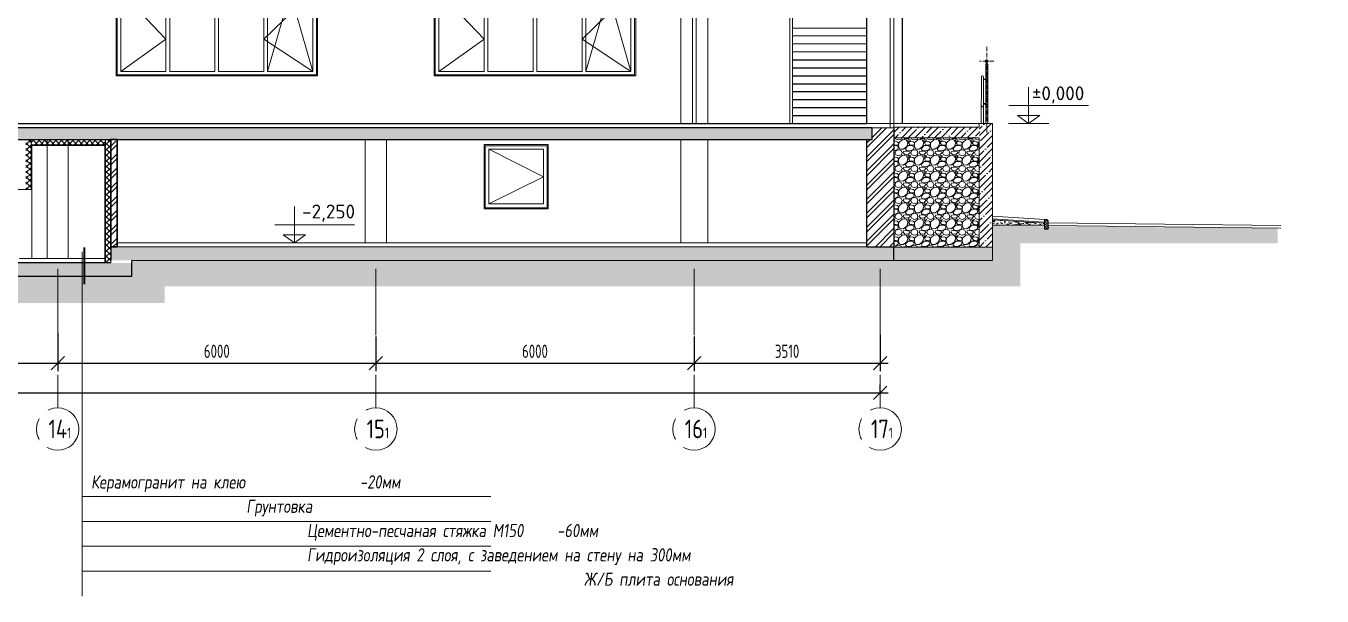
# Model space of a CAD drawing. Header units: millimetres. Extents: x -136099598 to 11807193, y 0 to 779331.
# Drawn here: x 596745 to 621189, y 279640 to 290394 of the extents above; entities that cross this region are included whole.
import ezdxf
from ezdxf import colors
from ezdxf.entities.mleader import LeaderData, LeaderLine
from ezdxf.math import Vec2, Vec3

# ---------------------------------------------------------------- set-up
doc = ezdxf.new("R2010")
doc.units = ezdxf.units.MM
doc.header["$MEASUREMENT"] = 0
for name, pattern in [('CENTER', [2, 1.25, -0.25, 0.25, -0.25]), ('CONTI', [0]), ('GOST2.303 6', [12, 8, -1.5, 1, -1.5])]:
    doc.linetypes.add(name, pattern=pattern)
doc.layers.get('0').update_dxf_attribs({"color": 250, "lineweight": 9})
doc.layers.get('Defpoints').update_dxf_attribs({"color": 8})
doc.layers.add('PDF _0', color=7, linetype='Continuous')
doc.layers.add('PDF_Геометрия', color=7, linetype='Continuous')
for name, color, linetype, lineweight in [('АР_Двери', 5, 'Continuous', 18), ('АР_Лестницы ограждения', 86, 'Continuous', 13), ('АР_Окна', 4, 'Continuous', 0), ('АР_Оси', 193, 'Continuous', 9), ('АР_Отметки', 250, 'Continuous', 15), ('АР_Перегородки кирпич', 244, 'Continuous', 30), ('Ограждение', 250, 'Continuous', 9), ('СТЕНЫ кирпич ЛИДЕР', 250, 'Continuous', 15), ('Штриховка', 7, 'Continuous', 5), ('Штриховка в сечении', 7, 'Continuous', 18)]:
    doc.layers.add(name, color=color, linetype=linetype, lineweight=lineweight)
doc.styles.add('ISOCPEUR', font='isocpeur.ttf', dxfattribs={"width": 0.7})
doc.styles.add('PDF ISOCPEUR', font='isocpeur.ttf')
doc.styles.add('ГОСТ 2.304', font='isocpeur.ttf', dxfattribs={"width": 0.7})
doc.dimstyles.new('СПДС', dxfattribs={"dimscale": 100, "dimtxt": 2.5, "dimasz": 2.5, "dimexe": 1.5, "dimexo": 0, "dimgap": 1, "dimtad": 1, "dimdec": 0, "dimrnd": 1, "dimtxsty": 'ГОСТ 2.304', "dimblk": 'OBLIQUE', "dimcen": 2.5, "dimdle": 1.5, "dimadec": 0, "dimazin": 2, "dimtfac": 0.75, "dimtdec": 0, "dimtmove": 1, "dimatfit": 3, "dimfxl": 1, "dimtolj": 1, "dimarcsym": 1})
pattern_1 = [(45, (107246.01, -0.65), (-132.58252, 132.58252), []), (45, (107334.4, -0.65), (-132.58252, 132.58252), [])]

# ---------------------------------------------------------------- blocks, each defined once
blk = doc.blocks.new('_Oblique')
at = {"color": 0, "linetype": 'ByBlock', "lineweight": -2}
blk.add_line((-0.5, -0.5), (0.5, 0.5), dxfattribs=at)
blk = doc.blocks.new('*D872')
at = {"layer": 'Defpoints', "color": 0, "linetype": 'ByBlock', "transparency": 16777216}
for p in [(591345, 284568), (597345, 284605), (597345, 284032)]:
    blk.add_point(p, dxfattribs=at)
at = {"layer": 'АР_Оси', "color": 0, "linetype": 'ByBlock', "lineweight": -2, "transparency": 16777216}
for p, q in [((591345, 284568), (591345, 283882)), ((597345, 284605), (597345, 283882)), ((591195, 284032), (597495, 284032))]:
    blk.add_line(p, q, dxfattribs=at)
at = {"layer": 'АР_Оси', "color": 0, "linetype": 'ByBlock', "lineweight": -2, "transparency": 16777216, "xscale": 250, "yscale": 250, "zscale": 250, "rotation": 180}
blk.add_blockref('_Oblique', (591345, 284032), dxfattribs=at)
at = {"layer": 'АР_Оси', "color": 0, "linetype": 'ByBlock', "lineweight": -2, "transparency": 16777216, "xscale": 250, "yscale": 250, "zscale": 250}
blk.add_blockref('_Oblique', (597345, 284032), dxfattribs=at)
at = {"layer": 'АР_Оси', "color": 0, "linetype": 'ByBlock', "transparency": 16777216, "insert": (594345, 284257), "char_height": 250, "attachment_point": 5, "style": 'ГОСТ 2.304'}
blk.add_mtext('\\A1;6000', dxfattribs=at)
blk = doc.blocks.new('*D873')
at = {"layer": 'Defpoints', "color": 0, "linetype": 'ByBlock', "transparency": 16777216}
for p in [(597345, 284605), (603345, 284534), (603345, 284032)]:
    blk.add_point(p, dxfattribs=at)
at = {"layer": 'АР_Оси', "color": 0, "linetype": 'ByBlock', "lineweight": -2, "transparency": 16777216}
for p, q in [((597345, 284605), (597345, 283882)), ((603345, 284534), (603345, 283882)), ((597195, 284032), (603495, 284032))]:
    blk.add_line(p, q, dxfattribs=at)
at = {"layer": 'АР_Оси', "color": 0, "linetype": 'ByBlock', "lineweight": -2, "transparency": 16777216, "xscale": 250, "yscale": 250, "zscale": 250, "rotation": 180}
blk.add_blockref('_Oblique', (597345, 284032), dxfattribs=at)
at = {"layer": 'АР_Оси', "color": 0, "linetype": 'ByBlock', "lineweight": -2, "transparency": 16777216, "xscale": 250, "yscale": 250, "zscale": 250}
blk.add_blockref('_Oblique', (603345, 284032), dxfattribs=at)
at = {"layer": 'АР_Оси', "color": 0, "linetype": 'ByBlock', "transparency": 16777216, "insert": (600345, 284257), "char_height": 250, "attachment_point": 5, "style": 'ГОСТ 2.304'}
blk.add_mtext('\\A1;6000', dxfattribs=at)
blk = doc.blocks.new('*D874')
at = {"layer": 'Defpoints', "color": 0, "linetype": 'ByBlock', "transparency": 16777216}
for p in [(603345, 284534), (609345, 284533), (609345, 284032)]:
    blk.add_point(p, dxfattribs=at)
at = {"layer": 'АР_Оси', "color": 0, "linetype": 'ByBlock', "lineweight": -2, "transparency": 16777216}
for p, q in [((603345, 284534), (603345, 283882)), ((609345, 284533), (609345, 283882)), ((603195, 284032), (609495, 284032))]:
    blk.add_line(p, q, dxfattribs=at)
at = {"layer": 'АР_Оси', "color": 0, "linetype": 'ByBlock', "lineweight": -2, "transparency": 16777216, "xscale": 250, "yscale": 250, "zscale": 250, "rotation": 180}
blk.add_blockref('_Oblique', (603345, 284032), dxfattribs=at)
at = {"layer": 'АР_Оси', "color": 0, "linetype": 'ByBlock', "lineweight": -2, "transparency": 16777216, "xscale": 250, "yscale": 250, "zscale": 250}
blk.add_blockref('_Oblique', (609345, 284032), dxfattribs=at)
at = {"layer": 'АР_Оси', "color": 0, "linetype": 'ByBlock', "transparency": 16777216, "insert": (606345, 284257), "char_height": 250, "attachment_point": 5, "style": 'ГОСТ 2.304'}
blk.add_mtext('\\A1;6000', dxfattribs=at)
blk = doc.blocks.new('*D875')
at = {"layer": 'Defpoints', "color": 0, "linetype": 'ByBlock', "transparency": 16777216}
for p in [(609345, 284533), (612855, 284570), (612855, 284032)]:
    blk.add_point(p, dxfattribs=at)
at = {"layer": 'АР_Оси', "color": 0, "linetype": 'ByBlock', "lineweight": -2, "transparency": 16777216}
for p, q in [((609345, 284533), (609345, 283882)), ((612855, 284570), (612855, 283882)), ((609195, 284032), (613005, 284032))]:
    blk.add_line(p, q, dxfattribs=at)
at = {"layer": 'АР_Оси', "color": 0, "linetype": 'ByBlock', "lineweight": -2, "transparency": 16777216, "xscale": 250, "yscale": 250, "zscale": 250, "rotation": 180}
blk.add_blockref('_Oblique', (609345, 284032), dxfattribs=at)
at = {"layer": 'АР_Оси', "color": 0, "linetype": 'ByBlock', "lineweight": -2, "transparency": 16777216, "xscale": 250, "yscale": 250, "zscale": 250}
blk.add_blockref('_Oblique', (612855, 284032), dxfattribs=at)
at = {"layer": 'АР_Оси', "color": 0, "linetype": 'ByBlock', "transparency": 16777216, "insert": (611100, 284257), "char_height": 250, "attachment_point": 5, "style": 'ГОСТ 2.304'}
blk.add_mtext('\\A1;3510', dxfattribs=at)
blk = doc.blocks.new('*D876')
at = {"layer": 'Defpoints', "color": 0, "linetype": 'ByBlock', "transparency": 16777216}
for p in [(549345, 283473), (612855, 283473), (612855, 283473)]:
    blk.add_point(p, dxfattribs=at)
at = {"layer": 'АР_Оси', "color": 0, "linetype": 'ByBlock', "lineweight": -2, "transparency": 16777216}
for p, q in [((549345, 283473), (549345, 283623)), ((612855, 283473), (612855, 283623)), ((549195, 283473), (613005, 283473))]:
    blk.add_line(p, q, dxfattribs=at)
at = {"layer": 'АР_Оси', "color": 0, "linetype": 'ByBlock', "lineweight": -2, "transparency": 16777216, "xscale": 250, "yscale": 250, "zscale": 250, "rotation": 180}
blk.add_blockref('_Oblique', (549345, 283473), dxfattribs=at)
at = {"layer": 'АР_Оси', "color": 0, "linetype": 'ByBlock', "lineweight": -2, "transparency": 16777216, "xscale": 250, "yscale": 250, "zscale": 250}
blk.add_blockref('_Oblique', (612855, 283473), dxfattribs=at)
at = {"layer": 'АР_Оси', "color": 0, "linetype": 'ByBlock', "transparency": 16777216, "insert": (581100, 283698), "char_height": 250, "attachment_point": 5, "style": 'ГОСТ 2.304'}
blk.add_mtext('\\A1;63510', dxfattribs=at)
blk = doc.blocks.new('A$C8ecc6439')
at = {"layer": 'АР_Окна', "ltscale": 150}
for points in [[(3800, 6500), (0, 6500), (0, 0), (3800, 0)], [(3780, 6481), (20, 6481), (20, 20), (3780, 20)], [(90, 4911), (942, 4911), (942, 6421), (90, 6421)], [(1012, 4911), (1865, 4911), (1865, 6421), (1012, 6421)], [(1935, 4911), (2788, 4911), (2788, 6421), (1935, 6421)], [(2858, 4911), (3710, 4911), (3710, 6421), (2858, 6421)], [(942, 3286), (90, 3286), (90, 4841), (942, 4841)], [(1865, 3286), (1865, 4841), (1012, 4841), (1012, 3286)], [(1935, 3286), (1935, 4841), (2788, 4841), (2788, 3286)], [(2858, 3286), (3708, 3286), (3708, 4841), (2858, 4841)], [(942, 3216), (89, 3214), (89, 1659), (942, 1660)], [(1865, 3216), (1865, 1660), (1012, 1660), (1012, 3216)], [(1935, 3216), (1935, 1660), (2788, 1660), (2788, 3216)], [(2858, 3216), (3710, 3216), (3710, 1660), (2858, 1660)], [(942, 80), (90, 80), (90, 1590), (942, 1590)], [(1012, 1590), (1865, 1590), (1865, 80), (1012, 80)], [(1935, 1590), (2788, 1590), (2788, 80), (1935, 80)], [(2858, 1590), (3710, 1590), (3710, 80), (2858, 80)]]:
    blk.add_lwpolyline(points, close=True, dxfattribs=at)
for points in [[(942, 4911), (516, 6421), (90, 4911)], [(2858, 4911), (3274, 6421), (3710, 4911)], [(90, 1590), (942, 688), (90, 80)], [(3710, 1590), (2788, 689), (3710, 80), (3284, 1570), (2858, 80)]]:
    blk.add_lwpolyline(points, dxfattribs=at)
blk = doc.blocks.new('A$Cd8d14d9d')
at = {"ltscale": 150}
for p, q in [((0, 682), (0, 0)), ((-372, 341), (1132, 341)), ((-380, 0), (380, 0))]:
    blk.add_line(p, q, dxfattribs=at)
blk.add_lwpolyline([(0, 0), (210, 147), (-210, 147), (0, 0)], dxfattribs=at)
blk = doc.blocks.new('_DotSmall')
at = {"color": 0, "linetype": 'ByBlock', "const_width": 0.5}
blk.add_lwpolyline([(-0.0625, 0, 1), (0.0625, 0, 1)], format="xyb", close=True, dxfattribs=at)

msp = doc.modelspace()

# ---------------------------------------------------------------- hatches: boundary and pattern name
at = {"ltscale": 40, "true_color": 0x383e42}
h = msp.add_hatch(dxfattribs=at)
h.set_pattern_fill('ANSI32', color=250, scale=500, angle=360)
h.set_pattern_definition(pattern_1)
h.paths.add_polyline_path([(612762.826, 301332.84), (612762.806, 301185.408), (612762.806, 301153.934), (613114.744, 301153.934), (613114.744, 300755.233), (612604.715, 300753.023), (612604.799, 292693.943), (612604.757, 292693.943), (612604.757, 292493.943), (612604.716, 292493.943), (612604.72, 288473.935), (612604.719, 288553.981), (612604.719, 288473.911), (612604.718, 288473.911), (612604.718, 288473.911), (612604.72, 290673.954), (613114.671, 290674.751), (613114.8, 302393.933), (612762.806, 302393.934)])
at = {"ltscale": 100, "transparency": 33554687}
h = msp.add_hatch(dxfattribs=at)
h.set_pattern_fill('ANSI35', color=0, scale=700)
h.set_pattern_definition([(45, (107916.06, -4201.12), (-123.743687, 123.743687), []), (45, (108039.8, -4201.12), (-123.743687, 123.743687), [218.75, -43.75, 0, -43.75])])
h.paths.add_polyline_path([(609094.734, 288252.845), (609194.732, 288252.845), (609194.731, 288472.827), (549564.747, 288472.867), (549564.807, 288252.845), (561004.868, 288252.802), (561054.645, 288252.845)])
h.paths.add_polyline_path([(609194.732, 288252.866), (609604.723, 288252.823), (612704.176, 288252.845), (612704.176, 288473.944), (609194.731, 288472.826)])
at = {"ltscale": 40, "true_color": 0x383e42}
h = msp.add_hatch(dxfattribs=at)
h.set_pattern_fill('ANSI32', color=250, scale=500, angle=360)
h.set_pattern_definition(pattern_1)
h.paths.add_polyline_path([(612704.756, 288473.911), (612604.721, 288473.911), (612604.72, 288473.911), (613114.746, 288475.536), (613114.723, 286223.477), (612604.733, 286223.552), (612604.736, 288272.836), (612613.682, 288252.845), (612704.756, 288252.845)])
at = {"ltscale": 100, "transparency": 33554687}
h = msp.add_hatch(dxfattribs=at)
h.set_pattern_fill('ANSI35', color=0, scale=700)
h.set_pattern_definition([(45, (165650.9, -12070.6), (-123.743687, 123.743687), []), (45, (165774.65, -12070.6), (-123.743687, 123.743687), [218.75, -43.75, 0, -43.75])])
h.paths.add_polyline_path([(614733.28, 288484.008), (613115.283, 288483.965), (613114.787, 288284.03), (613114.726, 288283.987), (613314.592, 288283.987), (614733.282, 288283.987)])
h = msp.add_hatch(dxfattribs=at)
h.set_pattern_fill('ANSI35', color=0, scale=700)
h.set_pattern_definition([(45, (167260.9, -14111), (-123.743687, 123.743687), []), (45, (167384.65, -14111), (-123.743687, 123.743687), [218.75, -43.75, 0, -43.75])])
h.paths.add_polyline_path([(614974.726, 288554.003), (614725.283, 288553.96), (614724.786, 286243.627), (614724.725, 286223.506), (614924.591, 286223.506), (614974.726, 286223.506)])
at = {"ltscale": 40, "true_color": 0x383e42}
h = msp.add_hatch(dxfattribs=at)
h.set_pattern_fill('ANSI32', color=250, scale=500, angle=360)
h.set_pattern_definition([(45, (132881.13, -8427.1), (-132.58252, 132.58252), []), (45, (132969.51, -8427.1), (-132.58252, 132.58252), [])])
h.paths.add_polyline_path([(598464.63, 288222.863), (598464.623, 286223.98), (598344.745, 286223.98), (598344.751, 288222.863)])
h = msp.add_hatch(dxfattribs=at)
h.set_pattern_fill('EARTH', color=250, scale=2000, angle=45)
h.set_pattern_definition([(45, (-5628.27, 8434.16), (0, 707.10678), [500, -500]), (45, (-5760.86, 8566.74), (0, 707.10678), [500, -500]), (45, (-5893.44, 8699.3), (0, 707.10678), [500, -500]), (135, (-5893.44, 8787.7), (-707.10678, 6e-14), [500, -500]), (135, (-5760.86, 8920.3), (-707.10678, 6e-14), [500, -500]), (135, (-5628.27, 9052.87), (-707.10678, 6e-14), [500, -500])])
h.paths.add_polyline_path([(599359.627, 285482.69), (615496.625, 285482.69), (615496.625, 286291.323), (620351.767, 286291.323), (620349.965, 286578.287), (614979.609, 286624.268), (614975.446, 285971.87), (613114.697, 285971.948), (598744.544, 285974.525), (598744.57, 285675.52), (579144.762, 285675.52), (579144.76, 285972.475), (549024.719, 285974.602), (549024.777, 286046.544), (549024.749, 286108.057), (549024.754, 287534.956), (541726.457, 287488.245), (541716.065, 287154.178), (548706.202, 287154.178), (548706.202, 285399.171), (578574.971, 285399.171), (578574.971, 285167.402), (599359.627, 285167.402)])
at = {"ltscale": 100}
h = msp.add_hatch(dxfattribs=at)
h.set_pattern_fill('AR-SAND', color=256, scale=2)
h.set_pattern_definition([(37.5, (234915.84, 269698.05), (-3.200063, 97.882647), [0, -77.216, 0, -86.36, 0, -82.55]), (7.5, (234915.84, 269698.05), (89.904657, 143.36502), [0, -41.656, 0, -69.596, 0, -26.67]), (327.5, (234853.35, 269698.05), (158.198474, 0.287437), [0, -25.4, 0, -91.44, 0, -119.38]), (317.5, (234853.35, 269698.05), (152.71129, 44.585865), [0, -12.7, 0, -59.944, 0, -68.58])])
h.paths.add_polyline_path([(615952.077, 286634.578), (614974.726, 286634.578), (614974.798, 286735.102), (615952.077, 286674.99)])
h = msp.add_hatch(dxfattribs=at)
h.set_pattern_fill('ANSI35', color=256, scale=10, angle=90)
h.set_pattern_definition([(135, (610588.783, 286957.37), (-44.9013, -44.9013), []), (135, (610588.783, 287002.27), (-44.9013, -44.9013), [79.375, -15.875, 0, -15.875])])
h.paths.add_polyline_path([(616024.482, 286718.77), (615997.541, 286744.027), (615952.077, 286744.027), (615952.077, 286562.173), (616024.482, 286562.173)])
at = {"ltscale": 100, "transparency": 33554687}
h = msp.add_hatch(dxfattribs=at)
h.set_pattern_fill('ANSI35', color=0, scale=700)
h.set_pattern_definition([(45, (157456.66, -70), (-123.743687, 123.743687), []), (45, (157580.4, -70), (-123.743687, 123.743687), [218.75, -43.75, 0, -43.75])])
h.paths.add_polyline_path([(614975.445, 286223.701), (598344.629, 286223.415), (598344.629, 285974.779), (614975.446, 285971.831)])
h = msp.add_hatch(dxfattribs=at)
h.set_pattern_fill('ANSI35', color=0, scale=700)
h.set_pattern_definition([(45, (119511.08, -70), (-123.743687, 123.743687), []), (45, (119634.83, -70), (-123.743687, 123.743687), [218.75, -43.75, 0, -43.75])])
h.paths.add_polyline_path([(598744.573, 285922.513), (579266.752, 285923.771), (579266.731, 285675.516), (598744.515, 285673.71)])
at = {"layer": 'Штриховка', "transparency": 33554636}
h = msp.add_hatch(dxfattribs=at)
h.set_pattern_fill('ANSI37', color=256, scale=600, angle=90)
h.set_pattern_definition([(135, (884998.735, -309990.46), (-53.033009, -53.033009), []), (225, (884998.735, -309990.46), (53.033009, -53.033009), [])])
h.paths.add_polyline_path([(596745.82, 287306.125), (596745.823, 287306.125), (596845.819, 287306.125), (596845.817, 287306.125)])
h.paths.add_polyline_path([(596745.894, 287554.276), (596745.824, 287306.125), (596845.817, 287306.125), (596845.887, 287554.276)])
h.paths.add_polyline_path([(596745.893, 288252.842), (596745.891, 287554.276), (596844.561, 287554.276), (596844.564, 288252.842)])
h = msp.add_hatch(dxfattribs=at)
h.set_pattern_fill('ANSI37', color=256, scale=600)
h.paths.add_polyline_path([(597144.735, 288252.845), (596844.562, 288252.845), (596844.562, 288152.848), (597144.735, 288152.848)])
h.paths.add_polyline_path([(597544.735, 288252.841), (597144.735, 288252.841), (597144.735, 288152.848), (597544.735, 288152.848)])
h.paths.add_polyline_path([(598243.301, 288252.842), (597544.735, 288252.845), (597544.735, 288152.848), (598243.301, 288152.846)])
h = msp.add_hatch(dxfattribs=at)
h.set_pattern_fill('ANSI37', color=256, scale=600, angle=90)
h.set_pattern_definition([(135, (886497.474, -309990.46), (-53.033009, -53.033009), []), (225, (886497.474, -309990.46), (53.033009, -53.033009), [])])
h.paths.add_polyline_path([(598244.629, 287154.276), (598244.629, 285923.982), (598344.626, 285923.982), (598344.626, 287154.276)])
h.paths.add_polyline_path([(598244.633, 287554.276), (598244.633, 287154.276), (598344.626, 287154.276), (598344.626, 287554.276)])
h.paths.add_polyline_path([(598244.632, 288252.842), (598244.629, 287554.276), (598344.626, 287554.276), (598344.629, 288252.843)])
at = {"layer": 'Штриховка в сечении', "ltscale": 5, "transparency": 33554636}
h = msp.add_hatch(dxfattribs=at)
h.set_pattern_fill('GRAVEL', color=256, scale=300)
h.set_pattern_definition([(228.0127875, (216, 300), (-2400, -2700), [40.3608, -3995.72641]), (184.9697407, (189, 270), (3600, 300), [69.2604, -6856.77743]), (132.510447, (120, 264), (3000, -3300), [48.8364, -4834.80978]), (267.273689, (3, 189), (300, 6000), [63.0714, -6244.06741]), (292.8336542, (0, 126), (-1500, 3600), [61.8465, -6122.81194]), (357.273689, (24, 69), (-6000, 300), [63.0714, -6244.06741]), (37.6942405, (87, 66), (-3900, -3000), [83.4087, -8257.45456]), (72.2553284, (153, 117), (2100, 6600), [78.7464, -7795.89645]), (121.4295656, (177, 192), (-2400, 3900), [63.285, -6265.22193]), (175.2363583, (144, 246), (3300, -300), [72.2496, -3540.22877]), (222.3974378, (72, 252), (-3600, -3300), [93.4344, -9250.0125]), (138.814075, (300, 186), (-2100, 1800), [31.8903, -3157.15344]), (171.4692344, (276, 207), (3900, -600), [60.6711, -6006.45342]), (225, (216, 216), (-3e-14, -300), [42.4263, -381.83777]), (203.1985905, (195, 252), (1500, 600), [22.8474, -2261.88453]), (291.8014095, (174, 243), (-300, 900), [32.3109, -1583.23854]), (30.9637565, (186, 213), (900, 600), [52.4787, -1696.80687]), (161.565051, (231, 240), (600, -300), [37.9473, -910.736]), (16.3895403, (0, 243), (3000, 900), [53.16, -5262.85354]), (70.346176, (51, 258), (-1200, -3300), [44.5983, -4415.22232]), (293.1985905, (231, 300), (-600, 1500), [45.6945, -2239.03743]), (343.6104597, (249, 258), (-3000, 900), [53.16, -5262.85354]), (339.443955, (0, 57), (-1500, 600), [51.264, -2511.93712]), (294.7751406, (48, 39), (-1500, 3300), [42.9534, -4252.39292]), (66.8014095, (234, 0), (600, 1500), [45.6945, -2239.03743]), (17.3540246, (252, 42), (-3900, -1200), [50.2893, -4978.62708]), (69.443955, (87, 0), (-600, -1500), [25.632, -2537.56912]), (101.309932, (216, 0), (-300, 1200), [15.297, -1514.40885]), (165.963757, (213, 15), (900, -300), [61.8465, -1175.08519]), (186.009006, (153, 30), (3000, 300), [57.315, -5674.17695]), (303.690068, (186, 186), (-300, 600), [43.2666, -1038.39878]), (353.1572266, (210, 150), (5100, -600), [75.5382, -7478.26879]), (60.945396, (285, 141), (-1200, -2100), [30.8868, -3057.80224]), (90, (300, 168), (-300, 300), [18, -282]), (120.256437, (147, 39), (1200, -2100), [41.6772, -4126.056]), (48.0127875, (126, 75), (2400, 2700), [80.7216, -3955.36561]), (0, (180, 135), (300, 300), [78, -222]), (325.3048465, (258, 135), (3000, -2100), [47.4342, -4695.98229]), (254.054604, (297, 108), (-300, -1200), [43.6806, -2140.35237]), (207.6459754, (285, 66), (-5700, -3000), [71.1195, -7040.84225]), (175.4260787, (222, 33), (-3900, 300), [75.2397, -7448.72202])])
h.paths.add_polyline_path([(614724.725, 288284.009), (613115.296, 288283.966), (613114.8, 286243.627), (613114.739, 286243.584), (613314.605, 286223.506), (614724.725, 286223.506)])

# ---------------------------------------------------------------- linework, layer by layer
at = {"ltscale": 150}
for p, q in [((612604.757, 290353.479, -0.334), (611204.736, 290353.479, -0.334)), ((612604.757, 290203.479, -0.334), (611204.736, 290203.479, -0.334)), ((612604.757, 290053.479, -0.334), (611204.736, 290053.479, -0.334)), ((612604.757, 289903.479, -0.334), (611204.736, 289903.479, -0.007)), ((612604.757, 289783.161, -0.334), (612604.757, 289903.479, -0.334)), ((612604.757, 288553.981), (613293.115, 288553.987, -0.193)), ((612704.176, 288473.944, -0.403), (613114.879, 288474.353)), ((613114.88, 288483.987, 0.357), (614724.725, 288483.981, 0.051)), ((613274.721, 288553.987, 0.357), (614974.726, 288553.981)), ((614700.193, 288553.982), (614446.154, 288553.982)), ((614724.725, 288553.982, 0.053), (614724.725, 288483.981, 0.051)), ((614974.726, 288553.981), (614974.726, 286223.506)), ((596844.562, 288252.845, -0.403), (596844.562, 287306.124, -0.22)), ((598243.301, 288252.845, -2.767), (598243.302, 285923.982, -0.382)), ((613114.726, 288283.987, 0.392), (614724.725, 288283.988, 0.045)), ((614724.725, 288283.988, 0.045), (614724.725, 286223.506)), ((596844.562, 288152.848, -0.178), (598243.301, 288152.846, -2.665)), ((596844.562, 288140.848), (598243.301, 288140.848)), ((596854.566, 288152.848, -0.196), (596854.562, 286003.982, 0.032)), ((598233.302, 288152.846, -2.647), (598233.302, 285923.982, -0.403)), ((596514.561, 287306.124, -0.106), (596854.564, 287306.125, -0.106)), ((598464.631, 286303.981, 1.962), (612604.734, 286303.981)), ((598243.302, 286003.983, -0.403), (596624.562, 286003.982, 1.962)), ((598344.629, 285994.596), (598344.629, 285923.982, -0.403)), ((598744.544, 285943.982, -0.403), (598744.544, 285974.525))]:
    msp.add_line(p, q, dxfattribs=at)
for points in [[(611153.592, 291801.87), (611204.736, 291801.87), (611204.736, 288553.981), (611153.592, 288553.981)], [(613114.995, 290674.089), (613042.804, 290674.089), (613042.804, 288553.985), (613114.995, 288553.985)], [(613114.349, 288553.985), (613043.451, 288553.985), (613044.097, 288474.283), (613114.995, 288474.283)], [(613114.697, 286223.506), (614975.446, 286223.506), (614975.446, 285971.87), (613114.697, 285971.87)]]:
    msp.add_lwpolyline(points, close=True, dxfattribs=at)
at = {"color": 3, "ltscale": 150}
for points in [[(597144.736, 286003.982), (597544.736, 286003.982), (597544.735, 288252.841), (597144.735, 288252.841)], [(603144.736, 286303.98), (603544.736, 286303.98), (603544.735, 288252.883), (603144.735, 288252.883)]]:
    msp.add_lwpolyline(points, close=True, dxfattribs=at)
at = {"ltscale": 150}
msp.add_lwpolyline([(609094.734, 288252.845), (609094.732, 286303.978), (609604.723, 286303.978), (609604.727, 288252.845)], dxfattribs=at)
at = {"ltscale": 100}
for points in [[(614974.798, 286735.102), (615952.077, 286674.99), (615952.077, 286634.578), (614974.726, 286634.578)], [(615952.077, 286562.173), (616024.482, 286562.173), (616024.482, 286718.77), (615997.541, 286744.027), (615952.077, 286744.027)]]:
    msp.add_lwpolyline(points, close=True, dxfattribs=at)
at = {"ltscale": 150}
msp.add_arc((614782.461, 289434.502, -0.193), 19.985, 5.4763657, 169.4948756, dxfattribs=at)
at = {"layer": 'PDF_Геометрия', "lineweight": 13, "ltscale": 100, "transparency": 33554687}
for p, q in [((620413.597, 286627.554, 950.403), (616024.482, 286678.327, 950.403)), ((620413.018, 286577.558, 950.403), (616024.482, 286628.324, 950.403)), ((597805.92, 286131.682, -0.4), (597805.92, 279640.186, -0.259)), ((597805.92, 281519.327, -0.3), (605513.832, 281519.327, -0.3)), ((597805.92, 281049.541, -0.3), (605513.832, 281049.541, -0.3)), ((597805.92, 280579.756, -0.3), (605513.832, 280579.756, -0.3)), ((597805.92, 280109.971, -0.3), (605513.832, 280109.971, -0.3))]:
    msp.add_line(p, q, dxfattribs=at)
for points in [[(614971.657, 286754.226), (615949.008, 286694.121)], [(614974.726, 286804.132), (615952.077, 286744.027)]]:
    msp.add_lwpolyline(points, dxfattribs=at)
at = {"layer": 'PDF_Геометрия', "lineweight": 35, "ltscale": 100, "transparency": 33554687, "elevation": -0.403}
msp.add_lwpolyline([(597851.732, 285525.978), (597851.732, 286213.493)], dxfattribs=at)
at = {"layer": 'АР_Двери', "ltscale": 150}
for points in [[(609094.734, 288553.981), (609604.723, 288553.981), (609604.723, 290753.982), (609094.734, 290753.982)], [(609314.897, 290753.982), (609384.56, 290753.982), (609384.56, 288553.981), (609314.897, 288553.981)]]:
    msp.add_lwpolyline(points, close=True, dxfattribs=at)
at = {"layer": 'АР_Лестницы ограждения', "color": 18, "linetype": 'GOST2.303 6', "lineweight": 0, "ltscale": 10, "true_color": 0x000000}
for p, q in [((614863.35, 290001.091, -0.193), (614864.124, 288381.77, -0.193)), ((614996.087, 289728.466, -0.193), (614730.917, 289728.466, -0.193))]:
    msp.add_line(p, q, dxfattribs=at)
at = {"layer": 'АР_Лестницы ограждения', "color": 18, "ltscale": 150, "true_color": 0x000000, "elevation": -0.193}
for points in [[(614882.536, 289672.783), (614844.539, 289672.783), (614844.837, 288553.982), (614882.834, 288553.982)], [(614873.075, 289672.783), (614853.568, 289672.783), (614853.765, 289702.954), (614873.271, 289702.954)]]:
    msp.add_lwpolyline(points, close=True, dxfattribs=at)
at = {"layer": 'АР_Лестницы ограждения', "color": 18, "ltscale": 150, "true_color": 0x000000}
msp.add_circle((614862.834, 289728.466, -0.193), 25.521, dxfattribs=at)
at = {"layer": 'АР_Окна', "ltscale": 150}
for points in [[(606592.73, 286943.981), (605384.736, 286943.981), (605384.736, 288153.981), (606592.73, 288153.981)], [(606572.73, 286963.981), (605404.736, 286963.981), (605404.736, 288133.981), (606572.73, 288133.981)], [(606503.812, 288066.061), (605474.64, 288066.061), (605474.151, 287035.938), (606503.323, 287035.938)]]:
    msp.add_lwpolyline(points, close=True, dxfattribs=at)
msp.add_lwpolyline([(605474.64, 288066.061), (606503.568, 287548.077), (605474.151, 287035.938)], dxfattribs=at)
at = {"layer": 'АР_Оси', "color": 6, "linetype": 'CENTER', "ltscale": 1000}
for p, q in [((597344.736, 285809.905), (597344.736, 283189.715)), ((603344.736, 285809.905), (603344.736, 283189.715)), ((609344.736, 285809.905), (609344.736, 283189.715)), ((612854.736, 285809.905), (612854.736, 283189.715))]:
    msp.add_line(p, q, dxfattribs=at)
at = {"layer": 'АР_Оси', "color": 6, "linetype": 'CONTI', "ltscale": 1000}
for centre in [(597344.736, 282789.715), (603344.736, 282789.715), (609344.736, 282789.715), (612854.736, 282789.715)]:
    msp.add_circle(centre, 400, dxfattribs=at)
at = {"layer": 'АР_Перегородки кирпич', "ltscale": 100, "elevation": 1.962}
msp.add_lwpolyline([(598344.629, 286223.98), (598464.631, 286223.98), (598464.63, 288252.845), (598344.629, 288252.845)], close=True, dxfattribs=at)
at = {"layer": 'Ограждение', "ltscale": 50}
for p, q in [((614762.49, 288553.982, -0.193), (614762.963, 289436.409, -0.193)), ((614802.355, 288553.982, -0.193), (614802.355, 289436.409, -0.193)), ((614804.616, 289393.926, -0.193), (614806.072, 289393.247, -0.193)), ((614804.616, 289383.284, -0.193), (614808.535, 289382.234, -0.193)), ((614806.072, 289393.247, -0.193), (614810.278, 289392.12, -0.193)), ((614808.535, 289382.234, -0.193), (614814.398, 289381.721, -0.193)), ((614810.278, 289392.12, -0.193), (614814.835, 289391.721, -0.193)), ((614814.398, 289381.721, -0.193), (614844.616, 289381.721, -0.193)), ((614814.835, 289391.721, -0.193), (614844.616, 289391.721, -0.193)), ((614802.659, 288931.573, -0.193), (614804.115, 288930.894, -0.193)), ((614802.659, 288914.676, -0.193), (614802.659, 288924.295, -0.193)), ((614802.659, 288922.746, -0.193), (614802.659, 288910.046, -0.193)), ((614804.115, 288930.894, -0.193), (614808.321, 288929.767, -0.193)), ((614808.321, 288929.767, -0.193), (614812.877, 288929.368, -0.193)), ((614812.877, 288929.368, -0.193), (614842.659, 288929.368, -0.193)), ((614762.659, 288889.882, -0.193), (614762.963, 288886.409, -0.193)), ((614762.963, 288886.409, -0.193), (614763.865, 288883.041, -0.193)), ((614763.865, 288883.041, -0.193), (614765.339, 288879.882, -0.193)), ((614765.339, 288879.882, -0.193), (614767.338, 288877.026, -0.193)), ((614767.338, 288877.026, -0.193), (614769.803, 288874.561, -0.193)), ((614769.803, 288874.561, -0.193), (614772.659, 288872.561, -0.193)), ((614772.659, 288872.561, -0.193), (614775.819, 288871.088, -0.193)), ((614775.819, 288871.088, -0.193), (614779.186, 288870.186, -0.193)), ((614779.186, 288870.186, -0.193), (614782.659, 288869.882, -0.193)), ((614782.659, 288869.882, -0.193), (614786.132, 288870.186, -0.193)), ((614786.132, 288870.186, -0.193), (614789.499, 288871.088, -0.193)), ((614789.499, 288871.088, -0.193), (614792.659, 288872.561, -0.193)), ((614792.659, 288872.561, -0.193), (614795.515, 288874.561, -0.193)), ((614795.515, 288874.561, -0.193), (614797.98, 288877.026, -0.193)), ((614797.98, 288877.026, -0.193), (614799.98, 288879.882, -0.193)), ((614799.98, 288879.882, -0.193), (614801.453, 288883.041, -0.193)), ((614801.453, 288883.041, -0.193), (614802.355, 288886.409, -0.193)), ((614802.355, 288886.409, -0.193), (614802.659, 288889.882, -0.193)), ((614802.659, 288920.931, -0.193), (614806.578, 288919.881, -0.193)), ((614802.659, 288907.322, -0.193), (614802.659, 288914.732, -0.193)), ((614802.659, 288906.114, -0.193), (614802.659, 288914.676, -0.193)), ((614802.659, 288910.046, -0.193), (614802.659, 288896.905, -0.193)), ((614802.659, 288901.146, -0.193), (614802.659, 288907.322, -0.193)), ((614802.659, 288905.522, -0.193), (614802.659, 288891.567, -0.193)), ((614802.659, 288896.271, -0.193), (614802.659, 288901.146, -0.193)), ((614802.659, 288892.75, -0.193), (614802.659, 288896.271, -0.193)), ((614802.659, 288890.621, -0.193), (614802.659, 288892.75, -0.193)), ((614802.659, 288889.882, -0.193), (614802.659, 288890.621, -0.193)), ((614806.578, 288919.881, -0.193), (614812.441, 288919.368, -0.193)), ((614812.441, 288919.368, -0.193), (614842.659, 288919.368, -0.193))]:
    msp.add_line(p, q, dxfattribs=at)
at = {"layer": 'СТЕНЫ кирпич ЛИДЕР', "lineweight": 25, "ltscale": 100}
for p, q in [((613274.548, 288553.987, 0.357), (613274.597, 302393.934)), ((611204.736, 289753.981, 0.009), (612604.757, 289753.981)), ((611204.736, 289603.981, 0.009), (612604.757, 289603.981)), ((611204.736, 289453.981, 0.009), (612604.757, 289453.981)), ((611204.736, 289303.981, 0.009), (612604.757, 289303.981)), ((611204.736, 289153.981, 0.009), (612604.757, 289153.981)), ((611204.736, 289003.981, 0.009), (612604.757, 289003.981)), ((611204.736, 288853.981, 0.009), (612604.757, 288853.981)), ((611204.736, 288703.981, 0.009), (612604.757, 288703.981)), ((549664.751, 288553.981, 0.403), (612604.757, 288553.981))]:
    msp.add_line(p, q, dxfattribs=at)
for points in [[(612604.756, 288553.981), (612604.756, 300953.935)], [(613114.88, 288483.987), (613114.88, 288483.987), (613114.723, 286223.477), (612604.733, 286223.552), (612604.736, 288252.845)], [(613114.697, 285971.948), (613114.725, 286223.506), (598344.629, 286223.982), (598344.629, 285974.596)], [(598744.544, 285974.525), (613114.697, 285971.948)]]:
    msp.add_lwpolyline(points, dxfattribs=at)
at = {"layer": 'СТЕНЫ кирпич ЛИДЕР', "lineweight": 25, "ltscale": 100, "elevation": -0.403}
for points in [[(612704.176, 288473.944), (549564.746, 288473.92), (549564.746, 288252.845), (612704.176, 288252.845), (612704.176, 288473.944)], [(579266.757, 285972.471), (579266.738, 285675.52), (598744.544, 285675.52), (598744.544, 285943.982)], [(598344.629, 285923.982), (579666.738, 285923.982)]]:
    msp.add_lwpolyline(points, dxfattribs=at)

# ---------------------------------------------------------------- block references
at = {"ltscale": 150}
for name, p in [('A$C8ecc6439', (598444.736, 289453.981, 0.052)), ('A$C8ecc6439', (604444.736, 289453.981, 0.052)), ('A$Cd8d14d9d', (615653.716, 288553.979, -0.143)), ('A$Cd8d14d9d', (601808.908, 286303.981, 1.498))]:
    msp.add_blockref(name, p, dxfattribs=at)

# ---------------------------------------------------------------- texts
at = {"layer": 'PDF _0', "lineweight": 0, "insert": (615716.93, 288930.754, -0.143), "char_height": 262.4934, "attachment_point": 7, "rotation": 359.9973858, "style": 'PDF ISOCPEUR'}
msp.add_mtext('%%P0,000', dxfattribs=at)
at = {"layer": 'PDF _0', "lineweight": 0, "insert": (601953.828, 286700.677, 1.599), "char_height": 262.4934, "attachment_point": 7, "style": 'PDF ISOCPEUR'}
msp.add_mtext('-2,250', dxfattribs=at)
at = {"layer": 'PDF_Геометрия', "lineweight": 13, "ltscale": 100, "transparency": 33554687, "insert": (597973.906, 281918.342, -0.259), "char_height": 250, "width": 14150.85422, "attachment_point": 1, "line_spacing_factor": 1.1, "style": 'ISOCPEUR'}
msp.add_mtext('\\pxse1.125;{\\Q8;\\W0.8;Керамогранит на клею                 -20мм                                                                                         Грунтовка                                                                                                               Цементно-песчаная стяжка М150     -60мм                                                                     Гидроизоляция 2 слоя, с заведением на стену на 300мм                                                                                                Ж/Б плита основания     }', dxfattribs=at)

# ---------------------------------------------------------------- dimensions: what is measured, and where the dimension line sits
at = {"layer": 'АР_Оси', "color": 18, "linetype": 'ByBlock', "true_color": 0x000000}
for base, p1, p2, picture, middle in [((597344.736, 284032.115), (591344.736, 284567.773), (597344.736, 284604.777), '*D872', (594344.736, 284257.115)), ((603344.736, 284032.115), (597344.736, 284604.777), (603344.736, 284534.093), '*D873', (600344.736, 284257.115)), ((609344.736, 284032.115), (603344.736, 284534.093), (609344.736, 284533.304), '*D874', (606344.736, 284257.115)), ((612854.736, 284032.115), (609344.736, 284533.304), (612854.736, 284570.309), '*D875', (611099.736, 284257.115)), ((612854.736, 283472.509), (549344.736, 283472.509), (612854.736, 283472.509), '*D876', (581099.736, 283697.509))]:
    dim = msp.add_linear_dim(base=base, p1=p1, p2=p2, dimstyle='СПДС', dxfattribs=at)
    dim.commit()
    dim.dimension.update_dxf_attribs({"geometry": picture, "text_midpoint": middle})

# ---------------------------------------------------------------- next in the draw order: texts
at = {"layer": 'АР_Оси', "color": 6, "linetype": 'CONTI', "ltscale": 1000, "char_height": 350, "width": 123.86708, "attachment_point": 1, "line_spacing_factor": 1.149209, "style": 'ГОСТ 2.304', "bg_fill": 2}
for s, insert in [('{\\W0.8;14\\H0.57143x;1}', (597170.639, 282967.493)), ('{\\W0.8;15\\H0.57143x;1}', (603170.639, 282967.493)), ('{\\W0.8;16\\H0.57143x;1}', (609170.639, 282967.493)), ('{\\W0.8;17\\H0.57143x;1}', (612680.639, 282967.493))]:
    msp.add_mtext(s, dxfattribs=dict(at, insert=insert))

# ---------------------------------------------------------------- next in the draw order: leaders
at = {"layer": 'АР_Отметки'}
ml = msp.add_multileader_mtext('Standard', dxfattribs=at)
ml.set_content('Л.2', color=256, style='ISOCPEUR')
ml.set_leader_properties(color=256, linetype='Continuous', lineweight=-1)
ml.set_arrow_properties(name='DOTSMALL')
ml.build(insert=Vec2(0, 0))
ml.multileader.update_dxf_attribs({"has_text_frame": 1, "text_left_attachment_type": 4, "text_right_attachment_type": 4, "dogleg_length": 100, "arrow_head_size": 280.8})
ctx = ml.context
ctx.base_point, ctx.char_height, ctx.arrow_head_size, ctx.landing_gap_size, ctx.plane_origin = Vec3(757009.836, 304935.888), 390, 280.8, 78, Vec3(796377.867, 286803.821)
ctx.left_attachment, ctx.right_attachment = 4, 4
notes = []
notes.append((ctx, [(0, (0, 0, 0), (0, 0), (1, 0), 1, [])]))
ctx.mtext.insert, ctx.mtext.width, ctx.mtext.line_spacing_style, ctx.mtext.flow_direction = Vec3(757087.836, 305455.888), 1330.20737, 2, 5
ml = msp.add_multileader_mtext('Standard', dxfattribs=at)
ml.set_content('Л.1', color=256, style='ISOCPEUR')
ml.set_leader_properties(color=256, linetype='Continuous', lineweight=-1)
ml.set_arrow_properties(name='DOTSMALL')
ml.build(insert=Vec2(0, 0))
ml.multileader.update_dxf_attribs({"has_text_frame": 1, "text_left_attachment_type": 4, "text_right_attachment_type": 4, "dogleg_length": 100, "arrow_head_size": 280.8})
ctx = ml.context
ctx.base_point, ctx.char_height, ctx.arrow_head_size, ctx.landing_gap_size, ctx.plane_origin = Vec3(677591.785, 304641.689), 390, 280.8, 78, Vec3(716959.816, 286509.623)
ctx.left_attachment, ctx.right_attachment = 4, 4
notes.append((ctx, [(0, (0, 0, 0), (0, 0), (1, 0), 1, [])]))
ctx.mtext.insert, ctx.mtext.width, ctx.mtext.line_spacing_style, ctx.mtext.flow_direction = Vec3(677669.785, 305161.689), 1330.20737, 2, 5
ml = msp.add_multileader_mtext('Standard', dxfattribs=at)
ml.set_content('Л.4', color=256, style='ISOCPEUR')
ml.set_leader_properties(color=256, linetype='Continuous', lineweight=-1)
ml.set_arrow_properties(name='DOTSMALL')
ml.build(insert=Vec2(0, 0))
ml.multileader.update_dxf_attribs({"has_text_frame": 1, "text_left_attachment_type": 4, "text_right_attachment_type": 4, "dogleg_length": 100, "arrow_head_size": 280.8})
ctx = ml.context
ctx.base_point, ctx.char_height, ctx.arrow_head_size, ctx.landing_gap_size, ctx.plane_origin = Vec3(626495.867, 302619.898), 390, 280.8, 78, Vec3(665863.898, 284487.832)
ctx.left_attachment, ctx.right_attachment = 4, 4
notes.append((ctx, [(0, (0, 0, 0), (0, 0), (1, 0), 1, [])]))
ctx.mtext.insert, ctx.mtext.width, ctx.mtext.line_spacing_style, ctx.mtext.flow_direction = Vec3(626573.867, 303139.898), 1330.20737, 2, 5
ml = msp.add_multileader_mtext('Standard', dxfattribs=at)
ml.set_content('Л.5', color=256, style='ISOCPEUR')
ml.set_leader_properties(color=256, linetype='Continuous', lineweight=-1)
ml.set_arrow_properties(name='DOTSMALL')
ml.build(insert=Vec2(0, 0))
ml.multileader.update_dxf_attribs({"has_text_frame": 1, "text_left_attachment_type": 4, "text_right_attachment_type": 4, "dogleg_length": 100, "arrow_head_size": 216})
ctx = ml.context
ctx.base_point, ctx.char_height, ctx.arrow_head_size, ctx.landing_gap_size, ctx.plane_origin = Vec3(611665.452, 298615.244), 300, 216, 60, Vec3(641948.553, 284667.5)
ctx.left_attachment, ctx.right_attachment = 4, 4
notes.append((ctx, [(0, (0, 0, 0), (0, 0), (1, 0), 1, [])]))
ctx.mtext.insert, ctx.mtext.width, ctx.mtext.line_spacing_style, ctx.mtext.flow_direction = Vec3(611725.452, 299015.244), 1023.23644, 2, 5
ml = msp.add_multileader_mtext('Standard', dxfattribs=at)
ml.set_content('Л.3', color=256, style='ISOCPEUR')
ml.set_leader_properties(color=256, linetype='Continuous', lineweight=-1)
ml.set_arrow_properties(name='DOTSMALL')
ml.build(insert=Vec2(0, 0))
ml.multileader.update_dxf_attribs({"has_text_frame": 1, "text_left_attachment_type": 4, "text_right_attachment_type": 4, "dogleg_length": 100, "arrow_head_size": 280.8})
ctx = ml.context
ctx.base_point, ctx.char_height, ctx.arrow_head_size, ctx.landing_gap_size, ctx.plane_origin = Vec3(645836.272, 298223.082), 390, 280.8, 78, Vec3(607061.041, 280091.016)
ctx.left_attachment, ctx.right_attachment = 4, 4
notes.append((ctx, [(0, (0, 0, 0), (0, 0), (1, 0), 1, [])]))
ctx.mtext.insert, ctx.mtext.width, ctx.mtext.line_spacing_style, ctx.mtext.flow_direction = Vec3(645914.272, 298743.082), 1330.20737, 2, 5
ml = msp.add_multileader_mtext('Standard', dxfattribs=at)
ml.set_content('Л.2п', color=256, style='ISOCPEUR')
ml.set_leader_properties(color=256, linetype='Continuous', lineweight=-1)
ml.set_arrow_properties(name='DOTSMALL')
ml.build(insert=Vec2(0, 0))
ml.multileader.update_dxf_attribs({"has_text_frame": 1, "text_left_attachment_type": 4, "text_right_attachment_type": 4, "dogleg_length": 100, "arrow_head_size": 180})
ctx = ml.context
ctx.base_point, ctx.char_height, ctx.arrow_head_size, ctx.landing_gap_size, ctx.plane_origin = Vec3(677688.832, 286610.623), 250, 180, 50, Vec3(702924.749, 274987.504)
ctx.left_attachment, ctx.right_attachment = 4, 4
notes.append((ctx, [(0, (0, 0, 0), (0, 0), (1, 0), 1, [])]))
ctx.mtext.insert, ctx.mtext.width, ctx.mtext.line_spacing_style, ctx.mtext.flow_direction = Vec3(677738.832, 286943.957), 852.69703, 2, 5
for ctx, leaders in notes:
    for number, flags, end, landing, length, lines in leaders:
        leader = LeaderData()
        leader.index, (leader.has_last_leader_line, leader.has_dogleg_vector, leader.attachment_direction) = number, flags
        leader.last_leader_point, leader.dogleg_vector, leader.dogleg_length = Vec3(end), Vec3(landing), length
        for number, points, colour, breaks in lines:
            line = LeaderLine()
            line.index, line.vertices, line.color, line.breaks = number, Vec3.list(points), colors.encode_raw_color(colour), breaks
            leader.lines.append(line)
        ctx.leaders.append(leader)

doc.saveas('drawing.dxf')
